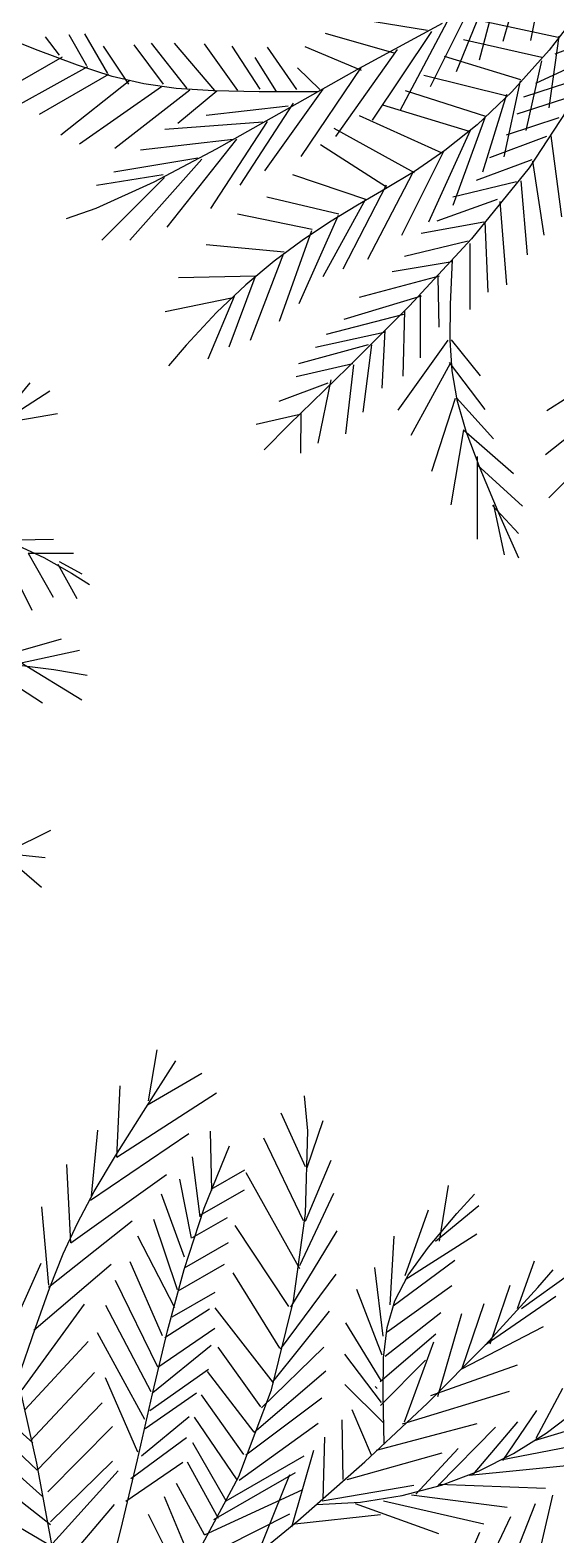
# Model space of a CAD drawing. Header units: millimetres. Extents: x 1993 to 4093, y 1262 to 2017.
# Drawn here: x 3822.91 to 3826.28, y 1513.94 to 1523.6 of the extents above; entities that cross this region are included whole.
import ezdxf

# ---------------------------------------------------------------- set-up
doc = ezdxf.new("R2010")
doc.units = ezdxf.units.MM
doc.layers.add('LOW HEIGHT STORAGE WITH PLANTER BOX', color=251, linetype='Continuous', lineweight=25)

# ---------------------------------------------------------------- blocks, each defined once
blk = doc.blocks.new('LHS 4FT')
at = {"layer": 'LOW HEIGHT STORAGE WITH PLANTER BOX'}
for p, q in [((-3.5488, 17.2705), (-3.2741, 17.4262)), ((-3.4114, 17.2155), (-2.981, 17.3896)), ((-3.6953, 17.3346), (-3.503, 16.7942)), ((-3.679, 17.325), (-3.0247, 17.0938)), ((-3.5305, 17.2888), (-3.329, 16.666)), ((-3.2283, 17.1697), (-2.7796, 17.3163)), ((-4.024, 17.1958), (-3.6656, 16.841)), ((-3.3931, 17.2064), (-3.2558, 16.666)), ((-3.0634, 17.1148), (-2.633, 17.243)), ((-2.8986, 17.0507), (-2.4316, 17.2064)), ((-3.2191, 17.124), (-3.0634, 16.5561)), ((-3.0634, 17.1148), (-2.8986, 16.5378)), ((-3.0247, 17.0938), (-2.4358, 16.91)), ((-2.8803, 17.0598), (-2.7063, 16.4828)), ((-2.688, 16.9866), (-2.514, 16.4187)), ((-2.5689, 16.9408), (-2.2942, 16.3179)), ((-2.497, 16.9291), (-2.2687, 16.6677)), ((-3.6656, 16.841), (-3.3285, 16.5235)), ((-2.2392, 16.8583), (-1.9279, 16.4278)), ((-3.5204, 16.7214), (-3.4871, 16.2797)), ((-4.1258, 16.666), (-3.6679, 16.6385)), ((-3.4121, 16.6214), (-3.3621, 16.1797)), ((-2.2759, 16.6843), (-2.1568, 16.0432)), ((-2.2687, 16.6677), (-2.0899, 16.4571)), ((-4.08, 16.5469), (-4.1166, 15.8508)), ((-4.0581, 16.5173), (-3.7459, 16.0142)), ((-4.0342, 16.5469), (-3.6221, 16.492)), ((-3.3285, 16.5235), (-3.0103, 16.2293)), ((-3.3204, 16.4881), (-3.2538, 16.0964)), ((-3.2871, 16.4964), (-2.7704, 16.4381)), ((-2.0899, 16.4571), (-1.9455, 16.2747)), ((-2.0836, 16.4645), (-1.9828, 15.7867)), ((-2.0744, 16.4553), (-1.6165, 16.2447)), ((-4.2773, 16.4092), (-4.1821, 15.8287)), ((-3.9609, 16.3912), (-4.025, 15.7043)), ((-3.9609, 16.3912), (-3.5854, 16.3821)), ((-3.1788, 16.3797), (-3.1454, 15.9797)), ((-3.1288, 16.3547), (-2.4955, 16.3381)), ((-3.9151, 16.263), (-3.503, 16.2538)), ((-3.906, 16.2905), (-3.906, 15.6859)), ((-3.0954, 16.2964), (-3.0538, 15.838)), ((-3.0103, 16.2293), (-2.7086, 15.9444)), ((-2.9954, 16.2297), (-2.3705, 16.2047)), ((-1.9455, 16.2747), (-1.8204, 16.0978)), ((-4.2313, 16.1476), (-3.8988, 15.7251)), ((-3.8419, 16.1622), (-3.4114, 16.1622)), ((-3.8419, 16.1622), (-3.8419, 15.5852)), ((-3.0038, 16.2214), (-2.9288, 15.7463)), ((-1.9096, 16.1989), (-1.8363, 15.4478)), ((-1.9096, 16.1989), (-1.4608, 15.9699)), ((-3.7594, 16.034), (-3.2741, 16.0706)), ((-2.8788, 16.113), (-2.2621, 16.0714)), ((-2.8788, 16.113), (-2.8454, 15.6713)), ((-1.8204, 16.0978), (-1.6998, 15.9036)), ((-3.7686, 16.0248), (-3.7045, 15.402)), ((-3.7459, 16.0142), (-3.3691, 15.5543)), ((-3.6404, 15.9149), (-3.1733, 15.9607)), ((-2.7371, 15.9797), (-2.7204, 15.638)), ((-2.7204, 15.988), (-2.2038, 15.9297)), ((-2.7086, 15.9444), (-2.421, 15.6546)), ((-1.7356, 15.9516), (-1.6806, 15.1913)), ((-4.1901, 15.8551), (-4.4136, 15.3486)), ((-4.1973, 15.8816), (-3.8414, 15.5129)), ((-3.6495, 15.9058), (-3.5763, 15.3013)), ((-3.5488, 15.7867), (-3.0634, 15.8508)), ((-2.6455, 15.8713), (-2.6455, 15.5546)), ((-1.7172, 15.9332), (-1.3693, 15.6859)), ((-1.6998, 15.9036), (-1.5685, 15.6693)), ((-4.1821, 15.8287), (-4.0702, 15.2672)), ((-3.5488, 15.7867), (-3.4389, 15.1913)), ((-2.6038, 15.8297), (-2.0871, 15.8047)), ((-2.5205, 15.7547), (-2.5205, 15.4129)), ((-2.5121, 15.7547), (-2.0455, 15.663)), ((-4.1509, 15.6719), (-4.2795, 15.4207)), ((-3.4389, 15.6676), (-3.3015, 15.1272)), ((-3.4298, 15.6676), (-2.9627, 15.7134)), ((-2.421, 15.6546), (-2.1452, 15.346)), ((-2.4121, 15.6463), (-2.4121, 15.3213)), ((-1.5799, 15.6676), (-1.5433, 14.9074)), ((-1.5799, 15.6676), (-1.1953, 15.4203)), ((-1.5685, 15.6693), (-1.4114, 15.3723)), ((-4.148, 15.6293), (-4.3571, 15.0698)), ((-4.1456, 15.6204), (-3.8038, 15.4092)), ((-3.3691, 15.5543), (-2.9472, 15.1464)), ((-3.3382, 15.5211), (-2.7338, 15.6035)), ((-2.3538, 15.613), (-1.9288, 15.538)), ((-4.2704, 15.4546), (-4.7037, 15.0879)), ((-3.329, 15.5211), (-3.1184, 14.9807)), ((-2.2705, 15.513), (-1.9038, 15.3879)), ((-2.2705, 15.5046), (-2.2705, 15.2463)), ((-4.2795, 15.4207), (-4.3769, 15.1682)), ((-4.1106, 15.4211), (-4.2677, 14.8093)), ((-4.0977, 15.4436), (-3.7632, 15.2589)), ((-3.1733, 15.3745), (-2.9352, 14.825)), ((-3.1642, 15.3745), (-2.5964, 15.3929)), ((-2.1788, 15.3963), (-1.8205, 15.2463)), ((-2.1705, 15.3963), (-2.1705, 15.0629)), ((-1.4114, 15.3723), (-1.235, 15.0312)), ((0.5528, 15.4317), (0.3138, 15.1041)), ((-4.3454, 15.2879), (-4.7954, 14.8045)), ((-4.0702, 15.2672), (-3.9438, 14.7297)), ((-2.1452, 15.346), (-1.8788, 15.0046)), ((-1.3876, 15.3287), (-1.3876, 14.9257)), ((-1.3693, 15.3104), (-1.1128, 15.0998)), ((0.4554, 15.3226), (0.1617, 15.2188)), ((0.4665, 15.2877), (0.4486, 14.9838)), ((-4.3769, 15.1682), (-4.445, 14.9156)), ((-4.0413, 15.1647), (-4.2177, 14.5192)), ((-4.0532, 15.2089), (-3.7393, 15.1705)), ((-2.9719, 15.1822), (-2.6971, 14.6784)), ((-2.9627, 15.1913), (-2.34, 15.228)), ((-2.0705, 15.2463), (-1.7372, 15.0629)), ((-2.0621, 15.2463), (-2.0621, 14.9962)), ((-5.0314, 15.1267), (-4.8291, 14.8535)), ((-4.4037, 15.1129), (-4.7787, 14.6212)), ((-4.412, 15.0879), (-4.2954, 14.7045)), ((-4.0312, 15.1016), (-3.7601, 14.9533)), ((-3.9122, 15.0383), (-3.5763, 15.1292)), ((-2.9472, 15.1464), (-2.4998, 14.7991)), ((-3.8071, 15.0004), (-3.6994, 14.6025)), ((-3.7934, 14.9851), (-3.4078, 15.0325)), ((-2.7887, 15.0082), (-2.0836, 14.999)), ((-2.7704, 14.999), (-2.4773, 14.5777)), ((-5.0648, 14.9549), (-4.8412, 14.6302)), ((-4.4287, 14.9296), (-4.7954, 14.3462)), ((-4.445, 14.9156), (-4.4856, 14.664)), ((-4.437, 14.9379), (-4.2954, 14.4295)), ((-3.9791, 14.9348), (-4.1411, 14.2363)), ((-3.9743, 14.9172), (-3.6241, 14.4995)), ((-3.7601, 14.9533), (-3.5522, 14.8291)), ((-3.6842, 14.9672), (-3.7019, 14.9624)), ((-3.6723, 14.923), (-3.5856, 14.4625)), ((-3.6699, 14.9141), (-3.2369, 14.9269)), ((-3.5522, 14.8291), (-3.3939, 14.7115)), ((-3.548, 14.8143), (-3.4838, 14.3667)), ((-3.5327, 14.8279), (-3.0871, 14.7587)), ((-2.5415, 14.825), (-2.285, 14.4861)), ((-2.5323, 14.8341), (-1.9462, 14.7883)), ((-2.4998, 14.7991), (-2.0467, 14.5211)), ((1.5958, 14.8341), (1.1837, 14.6235)), ((1.6141, 14.8525), (1.4767, 14.3121)), ((-5.0963, 14.7628), (-4.8494, 14.4526)), ((-4.4787, 14.7295), (-4.7454, 14.1378)), ((-4.487, 14.7045), (-4.3371, 14.2878)), ((-3.9121, 14.6873), (-4.0209, 14.1075)), ((-3.9438, 14.7297), (-3.8053, 14.2208)), ((-3.4292, 14.761), (-3.0216, 14.5866)), ((-3.4197, 14.7256), (-3.3677, 14.2178)), ((-3.3939, 14.7115), (-3.2717, 14.5831)), ((1.5506, 14.741), (1.3308, 14.4529)), ((-4.4856, 14.664), (-4.5008, 14.4143)), ((-3.9403, 14.6512), (-3.5572, 14.252)), ((-3.293, 14.6081), (-3.2369, 14.1204)), ((-3.2777, 14.6217), (-2.9087, 14.3799)), ((-3.2717, 14.5831), (-3.172, 14.4264)), ((-2.2484, 14.6418), (-2.0378, 14.4037)), ((-2.2392, 14.651), (-1.8638, 14.6143)), ((1.4767, 14.6143), (1.0738, 14.3945)), ((1.4767, 14.6235), (1.3577, 14.2479)), ((-5.0929, 14.5492), (-4.8584, 14.3284)), ((-4.4954, 14.5045), (-4.687, 13.9461)), ((-4.5037, 14.4962), (-4.3371, 14.1461)), ((-2.0467, 14.5211), (-1.842, 14.428)), ((-4.5008, 14.4143), (-4.4923, 14.1676)), ((-3.8628, 14.4349), (-3.8913, 13.8389)), ((-3.8604, 14.4261), (-3.5719, 14.0961)), ((-3.1857, 14.4568), (-3.1618, 13.9129)), ((-3.172, 14.4264), (-3.0811, 14.2239)), ((-3.1632, 14.4439), (-2.8723, 14.1051)), ((1.3308, 14.4529), (1.1936, 14.2859)), ((2.2374, 14.3535), (1.7326, 14.3846)), ((2.2296, 14.3486), (2.0571, 14.0364)), ((-4.4954, 14.2545), (-4.6037, 13.7961)), ((-4.487, 14.2378), (-4.2954, 13.9294)), ((-3.8054, 14.2227), (-3.7615, 13.6748)), ((-3.8053, 14.2208), (-3.657, 13.7456)), ((-3.0811, 14.2239), (-2.9855, 13.9582)), ((2.0604, 14.2218), (1.7352, 14.2244)), ((2.0604, 14.2218), (1.9152, 13.9697)), ((2.1326, 14.2516), (1.9869, 14.1487)), ((-4.4923, 14.1676), (-4.4621, 13.9251)), ((-3.8159, 14.1914), (-3.5547, 13.8921)), ((-3.0819, 14.1433), (-2.802, 13.9154)), ((-3.069, 14.1658), (-3.011, 13.8114)), ((1.9869, 14.1487), (1.81, 14.0459)), ((1.9038, 14.0921), (1.6524, 14.0974)), ((1.81, 14.0459), (1.6903, 13.9822)), ((1.9135, 14.0765), (1.7735, 13.9894)), ((2.8871, 14.0027), (2.7425, 13.6108)), ((-3.7064, 13.9269), (-3.4972, 13.6799)), ((-2.9855, 13.9582), (-2.9332, 13.7991)), ((2.8793, 13.9978), (3.0009, 13.6636)), ((-3.7193, 13.9045), (-3.6831, 13.5252)), ((2.8797, 13.8419), (2.8931, 13.5813)), ((-3.657, 13.7456), (-3.6064, 13.6037)), ((3.758, 12.7401), (3.7978, 12.9389)), ((2.7102, 12.6761), (2.6506, 12.8407)), ((3.7112, 12.2589), (3.5647, 12.8085)), ((4.4622, 12.2406), (4.4622, 12.7535)), ((4.5721, 12.3322), (4.5812, 12.8268)), ((4.7094, 12.4421), (4.7094, 12.7718)), ((2.7927, 12.4031), (2.7102, 12.6761)), ((2.8258, 12.2743), (2.9622, 12.6862)), ((3.6929, 11.9933), (3.4731, 12.6528)), ((3.7192, 12.3343), (3.758, 12.7401)), ((3.7295, 12.2589), (3.8852, 12.6619)), ((4.3614, 12.1399), (4.279, 12.6986)), ((4.8363, 12.5645), (4.9938, 12.6891)), ((1.9384, 12.3577), (1.877, 12.5786)), ((2.8261, 12.2538), (2.5622, 12.6016)), ((4.2241, 11.9841), (4.1691, 12.6253)), ((4.615, 12.383), (4.8363, 12.5645)), ((1.9621, 12.2772), (2.0445, 12.5429)), ((2.8702, 12.0702), (3.1087, 12.5043)), ((3.7112, 12.0116), (3.9035, 12.5245)), ((4.7277, 12.4513), (4.8743, 12.4696)), ((1.9621, 12.2589), (1.7423, 12.3872)), ((2.8659, 12.0783), (2.5607, 12.4459)), ((2.8528, 12.1518), (2.7927, 12.4031)), ((3.6929, 11.7368), (3.4273, 12.4055)), ((4.1142, 11.8376), (4.0318, 12.4421)), ((4.441, 12.2262), (4.615, 12.383)), ((2.067, 11.8528), (1.9384, 12.3577)), ((2.0445, 12.0116), (2.0995, 12.3414)), ((2.9068, 11.8414), (2.5303, 12.3061)), ((3.7021, 11.7552), (3.9402, 12.3047)), ((3.7028, 11.882), (3.7192, 12.3343)), ((4.5812, 12.3322), (4.8102, 12.3322)), ((2.0537, 11.9841), (1.7423, 12.2589)), ((2.911, 11.8333), (3.2032, 12.2438)), ((4.2976, 12.0746), (4.441, 12.2262)), ((4.3431, 12.1582), (4.6362, 12.1765)), ((4.4713, 12.2406), (4.7644, 12.2406)), ((2.0628, 11.8101), (1.7057, 12.0757)), ((2.072, 11.8101), (2.1819, 12.1673)), ((2.1269, 11.6636), (2.246, 12.1124)), ((2.9434, 11.6127), (2.5422, 12.0851)), ((2.8939, 11.9179), (2.8528, 12.1518)), ((3.6929, 11.5079), (3.3907, 12.1032)), ((3.7021, 11.5353), (3.9768, 12.1032)), ((4.168, 11.9089), (4.2976, 12.0746)), ((4.0226, 11.6911), (3.9676, 12.0116)), ((4.2332, 11.9658), (4.5446, 12.0025)), ((2.1178, 11.6453), (1.7698, 11.9109)), ((2.1452, 11.5353), (2.2826, 11.9658)), ((2.9426, 11.416), (2.5778, 11.9178)), ((2.9195, 11.697), (2.8939, 11.9179)), ((2.9476, 11.6046), (3.2733, 11.9705)), ((3.6975, 11.3808), (3.7028, 11.882)), ((4.0355, 11.7097), (4.168, 11.9089)), ((4.1325, 11.8468), (4.4988, 11.9017)), ((2.2121, 11.3088), (2.067, 11.8528)), ((2.1819, 11.3705), (2.3192, 11.8651)), ((3.7112, 11.3064), (3.4273, 11.8651)), ((3.7112, 11.343), (3.9219, 11.8284)), ((1.3485, 11.4071), (0.973, 11.7185)), ((1.55, 11.3522), (1.2203, 11.7185)), ((1.7606, 11.2697), (1.4859, 11.7185)), ((1.898, 11.2056), (1.669, 11.7094)), ((2.1544, 11.5262), (1.843, 11.7277)), ((2.2277, 11.2148), (2.3467, 11.7185)), ((2.946, 11.2113), (2.6511, 11.6979)), ((2.933, 11.4847), (2.9195, 11.697)), ((2.9468, 11.4079), (3.2728, 11.7534)), ((3.8835, 11.4574), (4.0355, 11.7097)), ((4.0318, 11.7002), (4.4255, 11.7735)), ((1.1562, 11.4163), (0.6983, 11.6819)), ((3.6929, 11.0957), (3.4273, 11.6819)), ((3.9585, 11.572), (4.3248, 11.6086)), ((0.7597, 11.4799), (0.4609, 11.513)), ((0.8357, 11.4804), (0.5243, 11.5811)), ((2.2002, 11.3522), (1.843, 11.572)), ((2.2826, 11.0499), (2.42, 11.5628)), ((2.9569, 11.0517), (2.6288, 11.5623)), ((2.9379, 11.2071), (3.3133, 11.537)), ((0.8357, 11.4895), (0.5976, 11.4346)), ((1.1104, 11.4438), (0.7349, 11.3247)), ((1.0831, 11.4395), (0.7597, 11.4799)), ((1.3485, 11.4071), (0.9456, 11.2697)), ((1.3346, 11.3979), (1.0831, 11.4395)), ((1.5376, 11.3481), (1.3346, 11.3979)), ((2.2368, 11.2148), (1.8888, 11.4163)), ((2.9378, 11.2767), (2.933, 11.4847)), ((3.6929, 10.8118), (3.3907, 11.4346)), ((3.6951, 11.1327), (3.8835, 11.4574)), ((3.8944, 11.4438), (4.2241, 11.4621)), ((1.55, 11.343), (1.202, 11.2697)), ((1.7154, 11.283), (1.5376, 11.3481)), ((2.3845, 10.7499), (2.2121, 11.3088)), ((2.9395, 10.8671), (2.6029, 11.3939)), ((3.6922, 10.8285), (3.6975, 11.3808)), ((3.8303, 11.3613), (4.0867, 11.3705)), ((1.7698, 11.2697), (1.3943, 11.2239)), ((1.8912, 11.1956), (1.7154, 11.283)), ((2.2826, 11.0591), (1.9987, 11.2148)), ((2.3192, 10.9308), (2.4566, 11.2972)), ((2.9382, 11.0678), (2.9378, 11.2767)), ((2.9445, 11.0556), (3.3913, 11.2884)), ((3.7753, 11.2422), (4.105, 11.2697)), ((0.8285, 10.6746), (0.6971, 11.1521)), ((1.8888, 11.1873), (1.5958, 11.1415)), ((2.0884, 11.0789), (1.8912, 11.1956)), ((2.3834, 10.7751), (2.5024, 11.1781)), ((2.9641, 10.6217), (2.6279, 11.1281)), ((2.9356, 10.8547), (3.4385, 11.1582)), ((3.6746, 10.5553), (3.3907, 11.1781)), ((3.7021, 11.114), (3.8944, 11.169)), ((1.0228, 10.5331), (0.9464, 11.0311)), ((2.3302, 10.9258), (2.0884, 11.0789)), ((2.4383, 10.6286), (2.5757, 11.0133)), ((2.9427, 10.8501), (2.9382, 11.0678)), ((3.6746, 10.8209), (3.986, 11.0591)), ((2.365, 10.7751), (1.9987, 10.9858)), ((2.9922, 10.4092), (2.6147, 10.9353)), ((2.9556, 10.638), (3.4292, 10.9778)), ((3.6654, 10.308), (3.3632, 10.9217)), ((1.2085, 10.3945), (1.1871, 10.8839)), ((2.4383, 10.6194), (2.0354, 10.8301)), ((2.5207, 10.482), (2.594, 10.885)), ((2.9603, 10.6146), (2.9427, 10.8501)), ((3.6654, 10.5828), (3.9951, 10.9034)), ((3.6757, 10.2229), (3.6922, 10.8285)), ((2.5951, 10.2006), (2.3845, 10.7499)), ((2.5573, 10.3172), (2.6764, 10.7202)), ((3.0148, 10.2867), (2.6302, 10.7472)), ((2.988, 10.4173), (3.4115, 10.8136)), ((3.6929, 10.1523), (3.3266, 10.7385)), ((3.6838, 10.3263), (4.0134, 10.7293)), ((2.5024, 10.4729), (2.017, 10.7019)), ((3.019, 10.2786), (3.4185, 10.6417)), ((2.6306, 10.1615), (2.6947, 10.537)), ((3.0005, 10.3525), (2.9603, 10.6146)), ((2.5482, 10.2897), (2.1178, 10.4912)), ((3.0754, 10.0911), (2.7208, 10.4743)), ((3.0631, 10.095), (3.4456, 10.4906)), ((3.6654, 10.0332), (3.3632, 10.4912)), ((2.6215, 10.1615), (2.1727, 10.3355)), ((2.713, 10.0058), (2.7771, 10.3904)), ((3.0724, 10.0551), (3.0005, 10.3525)), ((3.1061, 9.9728), (2.7359, 10.3066)), ((3.1103, 9.9647), (3.4854, 10.3151)), ((3.6471, 9.9325), (3.3632, 10.2988)), ((2.7039, 9.9783), (2.2185, 10.1798)), ((2.8548, 9.6849), (2.5951, 10.2006)), ((2.7771, 9.8775), (2.8504, 10.2256)), ((3.1667, 9.7773), (3.5168, 10.1559)), ((3.1501, 9.7893), (2.8131, 10.099)), ((2.8504, 9.7218), (2.9328, 10.0973)), ((3.1853, 9.7135), (3.0724, 10.0551)), ((3.638, 9.85), (3.3541, 10.134)), ((2.9237, 9.6211), (3.0061, 10.0058)), ((3.2267, 9.6226), (3.5605, 9.9928)), ((3.2309, 9.6145), (2.8656, 9.8991)), ((3.0061, 9.4928), (3.0427, 9.8958)), ((3.6288, 9.6852), (3.3816, 9.9416)), ((3.6197, 9.502), (3.2991, 9.7859)), ((3.0885, 9.3646), (3.1434, 9.6943)), ((3.3485, 9.3189), (3.1853, 9.7135))]:
    blk.add_line(p, q, dxfattribs=at)

msp = doc.modelspace()

# ---------------------------------------------------------------- block references
at = {"layer": 'LOW HEIGHT STORAGE WITH PLANTER BOX', "rotation": 120}
msp.add_blockref('LHS 4FT', (3836.2449, 1525.5672), dxfattribs=at)

doc.saveas('drawing.dxf')
